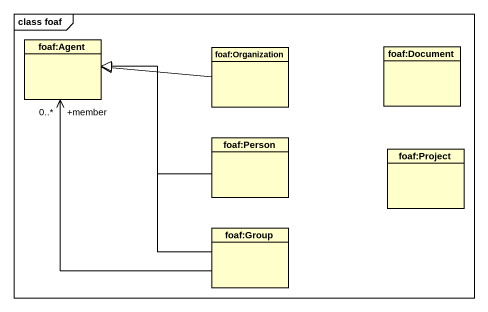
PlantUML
@startuml
mainframe class foaf
hide circle
hide empty members
class "foaf:Agent" as foaf_Agent
class "foaf:Organization" as foaf_Organization
class "foaf:Document" as foaf_Document
class "foaf:Person" as foaf_Person
class "foaf:Project" as foaf_Project
class "foaf:Group" as foaf_Group
foaf_Organization -left-|> foaf_Agent
foaf_Person -left-|> foaf_Agent
foaf_Group -up-> "+member\n0..*" foaf_Agent
foaf_Group -up-|> foaf_Agent
@enduml
